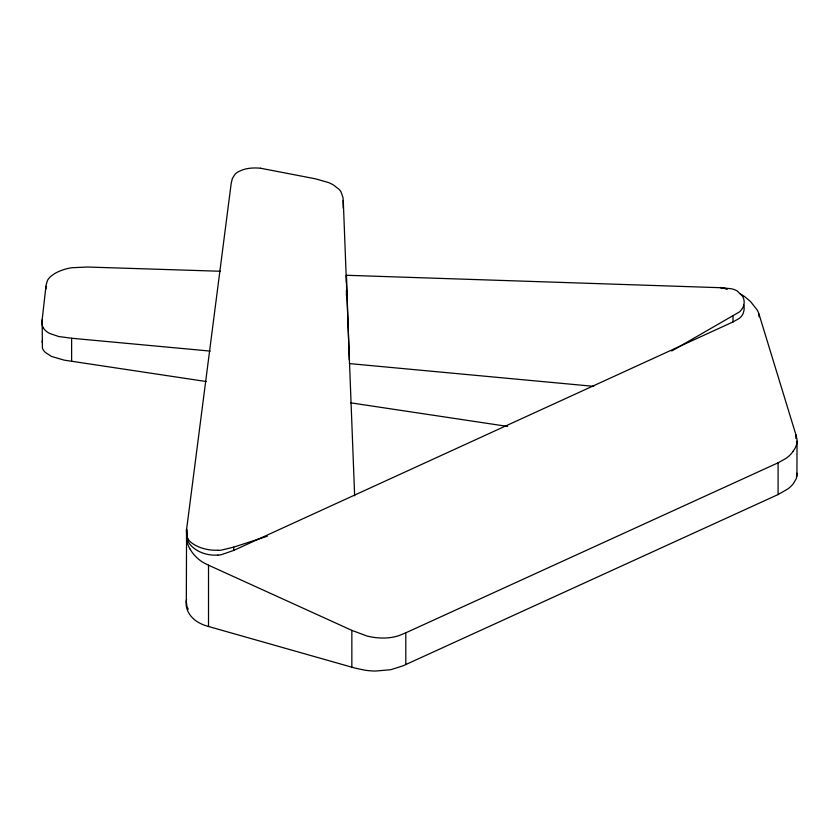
<?xml version="1.0" encoding="UTF-8"?>
<svg xmlns="http://www.w3.org/2000/svg" width="839" height="839" viewBox="0 0 839 839"><rect width="100%" height="100%" fill="white"/><g stroke="black" fill="none" stroke-linecap="round" stroke-linejoin="round"><path stroke-width="1.26" d="M206.3 381.546L64.131 360.13L51.441 356.407L45.306 352.411A23.156 13.372 0 0 1 42.401 348.017L42.16 319.774L46.082 285.166L47.424 280.593A20.902 13.057 -6.3 0 1 48.903 278.359A23.177 14.473 -6.3 0 1 51.022 276.199L54.231 273.86A31.473 19.664 -6.3 0 1 60.377 270.829A37.891 23.67 -6.3 0 1 64.75 269.309L66.48 268.826A33.822 21.132 -6.3 0 1 71.619 267.756L87.35 267.022L220.426 271.259M45.925 288.962L45.925 286.403M71.619 361.347L71.619 338.243L58.72 336.523L49.816 333.513A24.226 15.133 -6.3 0 1 43.313 327.923M188.251 609.177L186.992 606.796L186.321 601.773L186.573 529.336L186.499 530.143L231.176 183.531L232.361 178.445L235.224 174.061A27.309 14.861 9 0 1 238.192 171.827L242.366 169.929A28.631 15.584 9 0 1 255.937 167.968A31.379 17.074 9 0 1 260.688 168.261M796.872 473.238L796.452 478.345L793.159 483.904A51.567 29.774 0 0 1 787.842 488.959L778.089 494.549L403.108 665.778L390.67 669.732L375.526 671.043A47.267 27.288 0 0 1 364.388 670.109L354.771 668.022L208.512 626.492L208.523 565.192L203.867 562.854A31.41 21.845 10.1 0 1 199.881 560.253L198.623 559.246A44.813 31.169 10.1 0 1 190.044 549.01M217.909 555.145A28.033 19.496 10.1 0 0 221.265 554.715L233.724 550.415L233.724 547.133L267.284 536.247M343.266 208.24L343.057 197.752L340.959 191.753A25.915 14.106 9 0 0 338.935 189.236L333.597 185.104A26.984 14.683 9 0 0 328.531 182.556L315.359 178.801L260.688 168.261M346.423 295.412L346.423 290.242M346.423 282.481L346.423 275.276L721.288 287.735L731.566 288.794A19.895 12.428 -6.3 0 1 737.082 290.892L742.389 295.968A29.218 18.248 -6.3 0 1 743.648 305.616L743.197 306.833A23.859 14.913 -6.3 0 1 741.791 309.297L741.351 309.885A20.818 13.005 -6.3 0 1 739.285 312.014L671.714 351.017M351.845 667.204L351.856 630.372L208.523 565.192M405.803 664.572L405.803 632.816L778.089 462.813L785.87 458.482A44.645 31.053 10.1 0 0 790.254 454.78L791.785 453.081A54.619 37.986 10.1 0 0 793.222 451.214M720.502 287.704L726.742 288.721M233.724 550.415L733.003 321.945L733.003 316.177M759.022 316.785L759.022 314.185A30.739 21.374 10.1 0 0 756.883 309.56L750.58 301.6L744.675 296.649A40.02 27.834 10.1 0 0 740.155 293.849M778.089 494.549L778.089 462.813M795.917 438.556L795.917 434.759L759.022 314.185M796.914 476.562L797.05 441.157M186.573 529.336L187.013 536.897A25.097 13.655 9 0 0 188.23 539.194M42.16 319.774L42.118 324.62A23.534 14.703 -6.3 0 0 43.345 327.913M186.573 599.224C184.213 609.009 190.726 618.427 199.168 622.811A31.966 18.458 0 0 0 206.415 625.873L208.512 626.492M42.16 342.48L42.474 339.942M733.003 321.945L739.337 318.359A20.283 14.106 10.1 0 0 741.393 316.324L742.253 315.107A23.859 16.591 10.1 0 0 743.228 313.188L743.962 310.577A30.267 21.048 10.1 0 0 743.826 305.092M405.803 632.816L399.196 635.543A41.027 28.536 10.1 0 1 379.396 637.923A49.763 34.609 10.1 0 1 375.557 637.598L373.722 637.357A43.817 30.477 10.1 0 1 366.79 635.941L351.856 630.372M233.724 547.133L221.339 550.122A29.008 15.784 9 0 1 218.004 550.363M349.423 363.591L593.687 386.339M71.619 338.243L210.264 351.09M350.712 402.835L507.532 426.411M720.502 287.441L727.371 289.161M795.917 434.759L796.945 439.091A26.596 18.489 10.1 0 1 796.966 442.237M343.266 200.469L354.645 495.786M346.423 275.276L349.297 360.067M217.92 550.195A25.16 13.686 9 0 1 188.03 539.215M797.081 442.247A38.804 26.984 10.1 0 1 793.149 451.183M189.992 549.021A53.853 37.451 10.1 0 1 188.628 546.388L187.611 543.903A43.083 29.963 10.1 0 1 186.657 540.337L186.51 530.091L186.824 538.114A26.355 18.332 10.1 0 0 188.251 541.753A25.621 17.818 10.1 0 0 217.878 555.04"/></g></svg>
